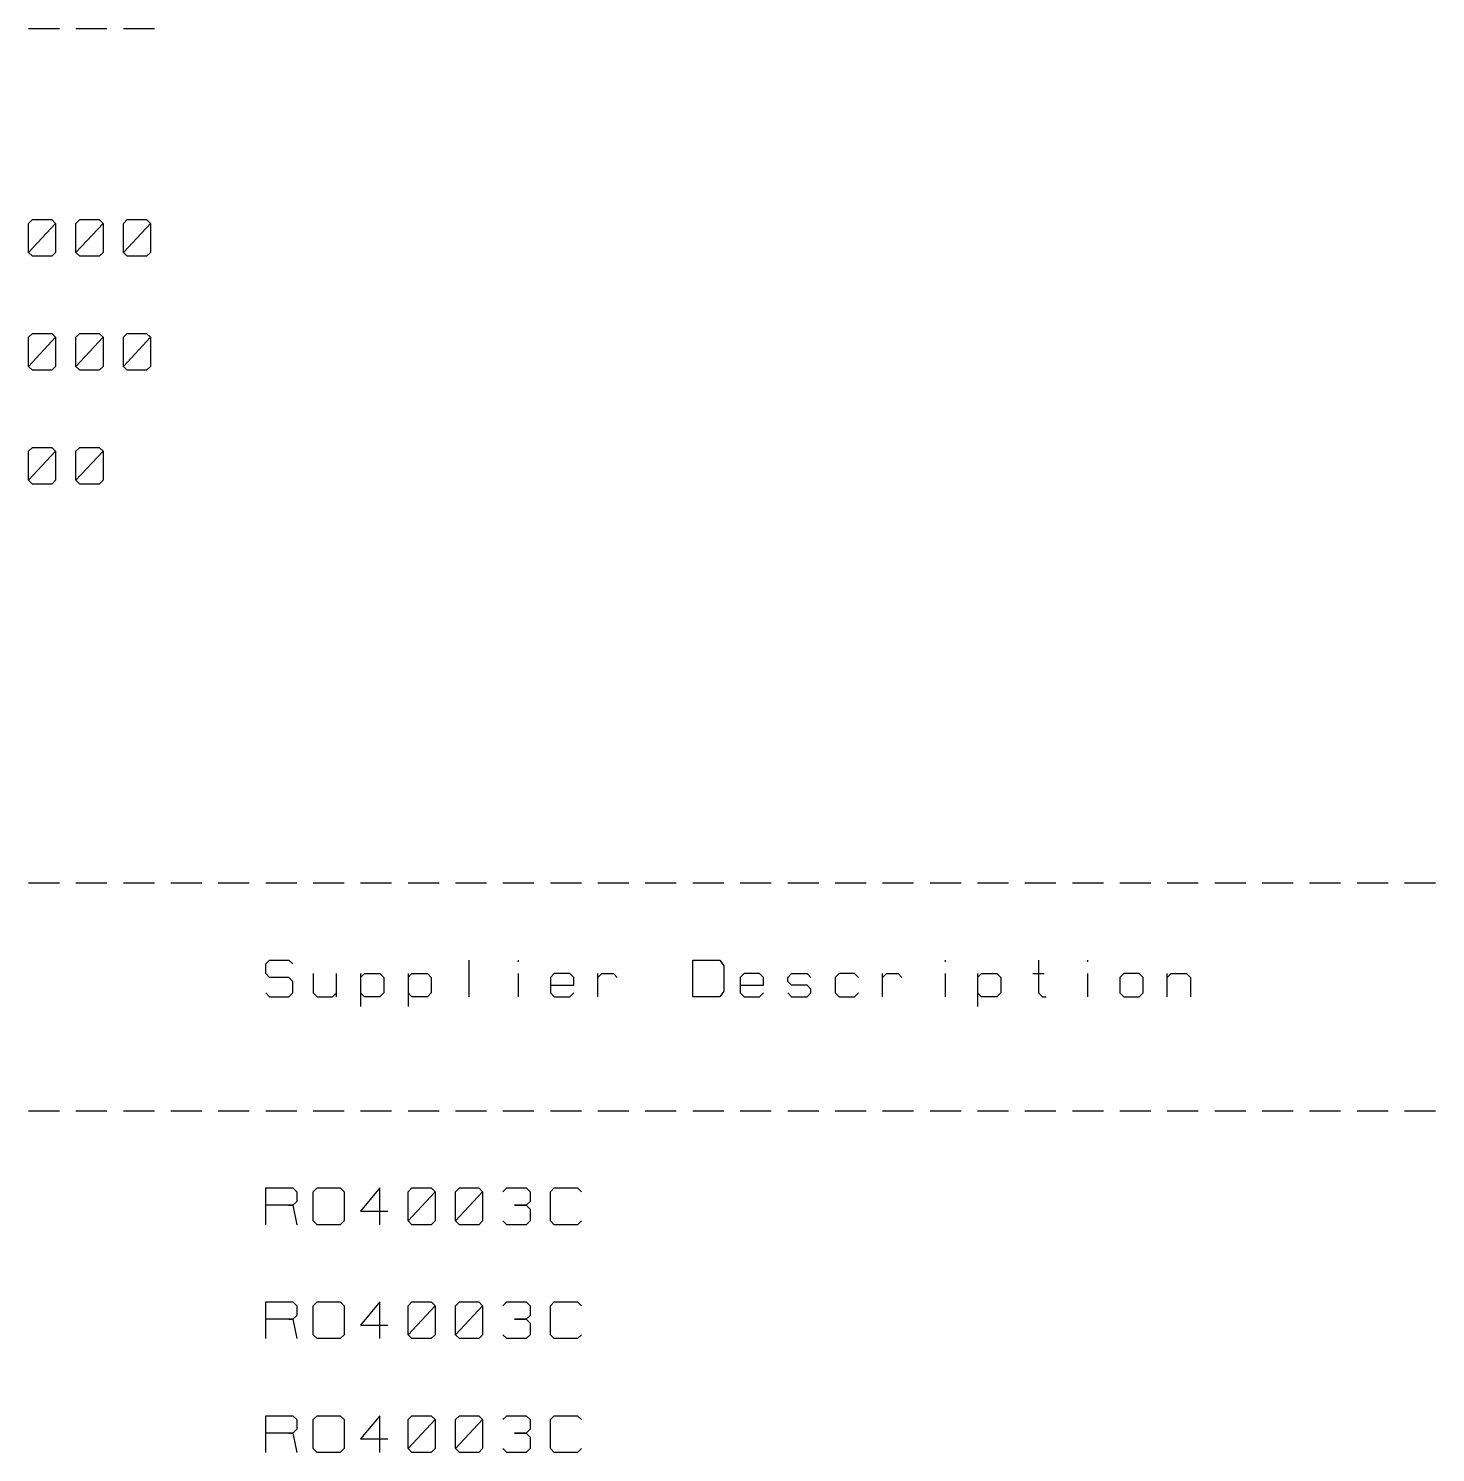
# Model space of a CAD drawing. Extents: x 0 to 291, y 0 to 144.
# Drawn here: x 24.99 to 49.69, y 36.17 to 61.17 of the extents above; entities that cross this region are included whole.
import ezdxf

# ---------------------------------------------------------------- set-up
doc = ezdxf.new("R2010")
doc.units = 0

msp = doc.modelspace()

# ---------------------------------------------------------------- linework, layer by layer
at = {"layer": 'StackupLayer'}
for p, q in [((24.99, 61.17), (25.534, 61.17)), ((25.823, 61.17), (26.367, 61.17)), ((26.656, 61.17), (27.2, 61.17)), ((24.99, 57.748), (25.058, 57.816)), ((25.058, 57.816), (25.398, 57.816)), ((25.398, 57.816), (25.466, 57.748)), ((25.823, 57.748), (25.891, 57.816)), ((25.891, 57.816), (26.231, 57.816)), ((26.231, 57.816), (26.299, 57.748)), ((26.656, 57.748), (26.724, 57.816)), ((26.724, 57.816), (27.064, 57.816)), ((27.064, 57.816), (27.132, 57.748)), ((24.99, 57.238), (24.99, 57.748)), ((24.99, 57.238), (25.466, 57.748)), ((25.466, 57.748), (25.466, 57.238)), ((25.823, 57.238), (25.823, 57.748)), ((25.823, 57.238), (26.299, 57.748)), ((26.299, 57.748), (26.299, 57.238)), ((26.656, 57.238), (26.656, 57.748)), ((26.656, 57.238), (27.132, 57.748)), ((27.132, 57.748), (27.132, 57.238)), ((25.058, 57.17), (24.99, 57.238)), ((25.398, 57.17), (25.058, 57.17)), ((25.466, 57.238), (25.398, 57.17)), ((25.891, 57.17), (25.823, 57.238)), ((26.231, 57.17), (25.891, 57.17)), ((26.299, 57.238), (26.231, 57.17)), ((26.724, 57.17), (26.656, 57.238)), ((27.064, 57.17), (26.724, 57.17)), ((27.132, 57.238), (27.064, 57.17)), ((24.99, 55.748), (25.058, 55.816)), ((25.058, 55.816), (25.398, 55.816)), ((25.398, 55.816), (25.466, 55.748)), ((25.823, 55.748), (25.891, 55.816)), ((25.891, 55.816), (26.231, 55.816)), ((26.231, 55.816), (26.299, 55.748)), ((26.656, 55.748), (26.724, 55.816)), ((26.724, 55.816), (27.064, 55.816)), ((27.064, 55.816), (27.132, 55.748)), ((24.99, 55.238), (24.99, 55.748)), ((24.99, 55.238), (25.466, 55.748)), ((25.466, 55.748), (25.466, 55.238)), ((25.823, 55.238), (25.823, 55.748)), ((25.823, 55.238), (26.299, 55.748)), ((26.299, 55.748), (26.299, 55.238)), ((26.656, 55.238), (26.656, 55.748)), ((26.656, 55.238), (27.132, 55.748)), ((27.132, 55.748), (27.132, 55.238)), ((25.058, 55.17), (24.99, 55.238)), ((25.398, 55.17), (25.058, 55.17)), ((25.466, 55.238), (25.398, 55.17)), ((25.891, 55.17), (25.823, 55.238)), ((26.231, 55.17), (25.891, 55.17)), ((26.299, 55.238), (26.231, 55.17)), ((26.724, 55.17), (26.656, 55.238)), ((27.064, 55.17), (26.724, 55.17)), ((27.132, 55.238), (27.064, 55.17)), ((24.99, 53.748), (25.058, 53.816)), ((25.058, 53.816), (25.398, 53.816)), ((25.398, 53.816), (25.466, 53.748)), ((25.823, 53.748), (25.891, 53.816)), ((25.891, 53.816), (26.231, 53.816)), ((26.231, 53.816), (26.299, 53.748)), ((24.99, 53.238), (24.99, 53.748)), ((24.99, 53.238), (25.466, 53.748)), ((25.466, 53.748), (25.466, 53.238)), ((25.823, 53.238), (25.823, 53.748)), ((25.823, 53.238), (26.299, 53.748)), ((26.299, 53.748), (26.299, 53.238)), ((25.058, 53.17), (24.99, 53.238)), ((25.398, 53.17), (25.058, 53.17)), ((25.466, 53.238), (25.398, 53.17)), ((25.891, 53.17), (25.823, 53.238)), ((26.231, 53.17), (25.891, 53.17)), ((26.299, 53.238), (26.231, 53.17)), ((24.99, 46.17), (25.534, 46.17)), ((25.823, 46.17), (26.367, 46.17)), ((26.656, 46.17), (27.2, 46.17)), ((27.489, 46.17), (28.033, 46.17)), ((28.322, 46.17), (28.866, 46.17)), ((29.155, 46.17), (29.699, 46.17)), ((29.988, 46.17), (30.532, 46.17)), ((30.821, 46.17), (31.365, 46.17)), ((31.654, 46.17), (32.198, 46.17)), ((32.487, 46.17), (33.031, 46.17)), ((33.32, 46.17), (33.864, 46.17)), ((34.153, 46.17), (34.697, 46.17)), ((34.986, 46.17), (35.53, 46.17)), ((35.819, 46.17), (36.363, 46.17)), ((36.652, 46.17), (37.196, 46.17)), ((37.485, 46.17), (38.029, 46.17)), ((38.318, 46.17), (38.862, 46.17)), ((39.151, 46.17), (39.695, 46.17)), ((39.984, 46.17), (40.528, 46.17)), ((40.817, 46.17), (41.361, 46.17)), ((41.65, 46.17), (42.194, 46.17)), ((42.483, 46.17), (43.027, 46.17)), ((43.316, 46.17), (43.86, 46.17)), ((44.149, 46.17), (44.693, 46.17)), ((44.982, 46.17), (45.526, 46.17)), ((45.815, 46.17), (46.359, 46.17)), ((46.648, 46.17), (47.192, 46.17)), ((47.481, 46.17), (48.025, 46.17)), ((48.314, 46.17), (48.858, 46.17)), ((49.147, 46.17), (49.691, 46.17)), ((29.155, 44.748), (29.223, 44.816)), ((29.223, 44.816), (29.563, 44.816)), ((29.563, 44.816), (29.631, 44.748)), ((32.725, 44.17), (32.725, 44.816)), ((33.592, 44.782), (33.592, 44.816)), ((36.652, 44.17), (36.652, 44.816)), ((36.652, 44.816), (37.128, 44.816)), ((37.128, 44.816), (37.196, 44.714)), ((41.089, 44.782), (41.089, 44.816)), ((42.721, 44.816), (42.721, 44.238)), ((43.588, 44.782), (43.588, 44.816)), ((29.155, 44.578), (29.155, 44.748)), ((29.223, 44.51), (29.155, 44.578)), ((29.563, 44.51), (29.223, 44.51)), ((29.631, 44.442), (29.563, 44.51)), ((29.988, 44.578), (29.988, 44.238)), ((30.396, 44.17), (30.396, 44.578)), ((30.821, 44.578), (30.821, 44)), ((30.821, 44.51), (30.889, 44.578)), ((30.889, 44.578), (31.161, 44.578)), ((31.161, 44.578), (31.229, 44.51)), ((31.229, 44.51), (31.229, 44.238)), ((31.654, 44.578), (31.654, 44)), ((31.654, 44.51), (31.722, 44.578)), ((31.722, 44.578), (31.994, 44.578)), ((31.994, 44.578), (32.062, 44.51)), ((32.062, 44.51), (32.062, 44.238)), ((33.592, 44.17), (33.592, 44.578)), ((34.221, 44.578), (34.153, 44.51)), ((34.153, 44.51), (34.153, 44.238)), ((34.493, 44.578), (34.221, 44.578)), ((34.561, 44.51), (34.493, 44.578)), ((34.561, 44.374), (34.561, 44.51)), ((34.986, 44.17), (34.986, 44.578)), ((34.986, 44.51), (35.054, 44.578)), ((35.054, 44.578), (35.258, 44.578)), ((35.258, 44.578), (35.326, 44.51)), ((37.196, 44.714), (37.196, 44.272)), ((37.553, 44.578), (37.485, 44.51)), ((37.485, 44.51), (37.485, 44.238)), ((37.825, 44.578), (37.553, 44.578)), ((37.893, 44.51), (37.825, 44.578)), ((37.893, 44.374), (37.893, 44.51)), ((38.318, 44.51), (38.386, 44.578)), ((38.318, 44.442), (38.318, 44.51)), ((38.386, 44.578), (38.658, 44.578)), ((38.658, 44.578), (38.726, 44.51)), ((39.219, 44.578), (39.151, 44.51)), ((39.151, 44.51), (39.151, 44.238)), ((39.491, 44.578), (39.219, 44.578)), ((39.559, 44.51), (39.491, 44.578)), ((39.984, 44.17), (39.984, 44.578)), ((39.984, 44.51), (40.052, 44.578)), ((40.052, 44.578), (40.256, 44.578)), ((40.256, 44.578), (40.324, 44.51)), ((41.089, 44.17), (41.089, 44.578)), ((41.65, 44.578), (41.65, 44)), ((41.65, 44.51), (41.718, 44.578)), ((41.718, 44.578), (41.99, 44.578)), ((41.99, 44.578), (42.058, 44.51)), ((42.058, 44.51), (42.058, 44.238)), ((42.619, 44.578), (42.823, 44.578)), ((43.588, 44.17), (43.588, 44.578)), ((44.217, 44.578), (44.149, 44.51)), ((44.149, 44.51), (44.149, 44.238)), ((44.489, 44.578), (44.217, 44.578)), ((44.557, 44.51), (44.489, 44.578)), ((44.557, 44.238), (44.557, 44.51)), ((44.982, 44.17), (44.982, 44.578)), ((44.982, 44.51), (45.05, 44.578)), ((45.05, 44.578), (45.322, 44.578)), ((45.322, 44.578), (45.39, 44.51)), ((45.39, 44.51), (45.39, 44.17)), ((29.631, 44.238), (29.631, 44.442)), ((34.153, 44.374), (34.561, 44.374)), ((37.196, 44.272), (37.128, 44.17)), ((37.485, 44.374), (37.893, 44.374)), ((38.386, 44.374), (38.318, 44.442)), ((38.658, 44.374), (38.386, 44.374)), ((38.726, 44.306), (38.658, 44.374)), ((38.726, 44.238), (38.726, 44.306)), ((29.155, 44.238), (29.223, 44.17)), ((29.223, 44.17), (29.563, 44.17)), ((29.563, 44.17), (29.631, 44.238)), ((29.988, 44.238), (30.056, 44.17)), ((30.056, 44.17), (30.328, 44.17)), ((30.328, 44.17), (30.396, 44.238)), ((30.889, 44.17), (30.821, 44.238)), ((31.161, 44.17), (30.889, 44.17)), ((31.229, 44.238), (31.161, 44.17)), ((31.722, 44.17), (31.654, 44.238)), ((31.994, 44.17), (31.722, 44.17)), ((32.062, 44.238), (31.994, 44.17)), ((34.153, 44.238), (34.221, 44.17)), ((34.221, 44.17), (34.493, 44.17)), ((34.493, 44.17), (34.561, 44.238)), ((37.128, 44.17), (36.652, 44.17)), ((37.485, 44.238), (37.553, 44.17)), ((37.553, 44.17), (37.825, 44.17)), ((37.825, 44.17), (37.893, 44.238)), ((38.318, 44.238), (38.386, 44.17)), ((38.386, 44.17), (38.658, 44.17)), ((38.658, 44.17), (38.726, 44.238)), ((39.151, 44.238), (39.219, 44.17)), ((39.219, 44.17), (39.491, 44.17)), ((39.491, 44.17), (39.559, 44.238)), ((41.718, 44.17), (41.65, 44.238)), ((41.99, 44.17), (41.718, 44.17)), ((42.058, 44.238), (41.99, 44.17)), ((42.721, 44.238), (42.789, 44.17)), ((42.789, 44.17), (42.857, 44.17)), ((44.149, 44.238), (44.217, 44.17)), ((44.217, 44.17), (44.489, 44.17)), ((44.489, 44.17), (44.557, 44.238)), ((24.99, 42.17), (25.534, 42.17)), ((25.823, 42.17), (26.367, 42.17)), ((26.656, 42.17), (27.2, 42.17)), ((27.489, 42.17), (28.033, 42.17)), ((28.322, 42.17), (28.866, 42.17)), ((29.155, 42.17), (29.699, 42.17)), ((29.988, 42.17), (30.532, 42.17)), ((30.821, 42.17), (31.365, 42.17)), ((31.654, 42.17), (32.198, 42.17)), ((32.487, 42.17), (33.031, 42.17)), ((33.32, 42.17), (33.864, 42.17)), ((34.153, 42.17), (34.697, 42.17)), ((34.986, 42.17), (35.53, 42.17)), ((35.819, 42.17), (36.363, 42.17)), ((36.652, 42.17), (37.196, 42.17)), ((37.485, 42.17), (38.029, 42.17)), ((38.318, 42.17), (38.862, 42.17)), ((39.151, 42.17), (39.695, 42.17)), ((39.984, 42.17), (40.528, 42.17)), ((40.817, 42.17), (41.361, 42.17)), ((41.65, 42.17), (42.194, 42.17)), ((42.483, 42.17), (43.027, 42.17)), ((43.316, 42.17), (43.86, 42.17)), ((44.149, 42.17), (44.693, 42.17)), ((44.982, 42.17), (45.526, 42.17)), ((45.815, 42.17), (46.359, 42.17)), ((46.648, 42.17), (47.192, 42.17)), ((47.481, 42.17), (48.025, 42.17)), ((48.314, 42.17), (48.858, 42.17)), ((49.147, 42.17), (49.691, 42.17)), ((29.155, 40.17), (29.155, 40.816)), ((29.155, 40.816), (29.631, 40.816)), ((29.631, 40.816), (29.699, 40.748)), ((29.988, 40.748), (30.056, 40.816)), ((30.056, 40.816), (30.464, 40.816)), ((30.464, 40.816), (30.532, 40.748)), ((31.161, 40.816), (30.821, 40.408)), ((31.161, 40.17), (31.161, 40.816)), ((31.654, 40.748), (31.722, 40.816)), ((31.722, 40.816), (32.062, 40.816)), ((32.062, 40.816), (32.13, 40.748)), ((32.487, 40.748), (32.555, 40.816)), ((32.555, 40.816), (32.895, 40.816)), ((32.895, 40.816), (32.963, 40.748)), ((33.32, 40.748), (33.388, 40.816)), ((33.388, 40.816), (33.728, 40.816)), ((33.728, 40.816), (33.796, 40.748)), ((34.153, 40.748), (34.221, 40.816)), ((34.221, 40.816), (34.629, 40.816)), ((34.629, 40.816), (34.697, 40.748)), ((29.631, 40.51), (29.155, 40.51)), ((29.563, 40.51), (29.631, 40.51)), ((29.699, 40.578), (29.631, 40.51)), ((29.631, 40.51), (29.699, 40.17)), ((29.699, 40.748), (29.699, 40.578)), ((29.988, 40.238), (29.988, 40.748)), ((30.532, 40.748), (30.532, 40.238)), ((31.654, 40.238), (31.654, 40.748)), ((31.654, 40.238), (32.13, 40.748)), ((32.13, 40.748), (32.13, 40.238)), ((32.487, 40.238), (32.487, 40.748)), ((32.487, 40.238), (32.963, 40.748)), ((32.963, 40.748), (32.963, 40.238)), ((33.728, 40.51), (33.524, 40.51)), ((33.524, 40.51), (33.728, 40.51)), ((33.796, 40.578), (33.728, 40.51)), ((33.728, 40.51), (33.796, 40.442)), ((33.796, 40.748), (33.796, 40.578)), ((34.153, 40.238), (34.153, 40.748)), ((30.821, 40.408), (31.297, 40.408)), ((33.796, 40.442), (33.796, 40.238)), ((30.056, 40.17), (29.988, 40.238)), ((30.464, 40.17), (30.056, 40.17)), ((30.532, 40.238), (30.464, 40.17)), ((31.722, 40.17), (31.654, 40.238)), ((32.062, 40.17), (31.722, 40.17)), ((32.13, 40.238), (32.062, 40.17)), ((32.555, 40.17), (32.487, 40.238)), ((32.895, 40.17), (32.555, 40.17)), ((32.963, 40.238), (32.895, 40.17)), ((33.388, 40.17), (33.32, 40.238)), ((33.728, 40.17), (33.388, 40.17)), ((33.796, 40.238), (33.728, 40.17)), ((34.221, 40.17), (34.153, 40.238)), ((34.629, 40.17), (34.221, 40.17)), ((34.697, 40.238), (34.629, 40.17)), ((29.155, 38.17), (29.155, 38.816)), ((29.155, 38.816), (29.631, 38.816)), ((29.631, 38.816), (29.699, 38.748)), ((29.988, 38.748), (30.056, 38.816)), ((30.056, 38.816), (30.464, 38.816)), ((30.464, 38.816), (30.532, 38.748)), ((31.161, 38.816), (30.821, 38.408)), ((31.161, 38.17), (31.161, 38.816)), ((31.654, 38.748), (31.722, 38.816)), ((31.722, 38.816), (32.062, 38.816)), ((32.062, 38.816), (32.13, 38.748)), ((32.487, 38.748), (32.555, 38.816)), ((32.555, 38.816), (32.895, 38.816)), ((32.895, 38.816), (32.963, 38.748)), ((33.32, 38.748), (33.388, 38.816)), ((33.388, 38.816), (33.728, 38.816)), ((33.728, 38.816), (33.796, 38.748)), ((34.153, 38.748), (34.221, 38.816)), ((34.221, 38.816), (34.629, 38.816)), ((34.629, 38.816), (34.697, 38.748)), ((29.631, 38.51), (29.155, 38.51)), ((29.563, 38.51), (29.631, 38.51)), ((29.699, 38.578), (29.631, 38.51)), ((29.631, 38.51), (29.699, 38.17)), ((29.699, 38.748), (29.699, 38.578)), ((29.988, 38.238), (29.988, 38.748)), ((30.532, 38.748), (30.532, 38.238)), ((31.654, 38.238), (31.654, 38.748)), ((31.654, 38.238), (32.13, 38.748)), ((32.13, 38.748), (32.13, 38.238)), ((32.487, 38.238), (32.487, 38.748)), ((32.487, 38.238), (32.963, 38.748)), ((32.963, 38.748), (32.963, 38.238)), ((33.728, 38.51), (33.524, 38.51)), ((33.524, 38.51), (33.728, 38.51)), ((33.796, 38.578), (33.728, 38.51)), ((33.728, 38.51), (33.796, 38.442)), ((33.796, 38.748), (33.796, 38.578)), ((34.153, 38.238), (34.153, 38.748)), ((30.821, 38.408), (31.297, 38.408)), ((33.796, 38.442), (33.796, 38.238)), ((30.056, 38.17), (29.988, 38.238)), ((30.464, 38.17), (30.056, 38.17)), ((30.532, 38.238), (30.464, 38.17)), ((31.722, 38.17), (31.654, 38.238)), ((32.062, 38.17), (31.722, 38.17)), ((32.13, 38.238), (32.062, 38.17)), ((32.555, 38.17), (32.487, 38.238)), ((32.895, 38.17), (32.555, 38.17)), ((32.963, 38.238), (32.895, 38.17)), ((33.388, 38.17), (33.32, 38.238)), ((33.728, 38.17), (33.388, 38.17)), ((33.796, 38.238), (33.728, 38.17)), ((34.221, 38.17), (34.153, 38.238)), ((34.629, 38.17), (34.221, 38.17)), ((34.697, 38.238), (34.629, 38.17)), ((29.155, 36.17), (29.155, 36.816)), ((29.155, 36.816), (29.631, 36.816)), ((29.631, 36.816), (29.699, 36.748)), ((29.988, 36.748), (30.056, 36.816)), ((30.056, 36.816), (30.464, 36.816)), ((30.464, 36.816), (30.532, 36.748)), ((31.161, 36.816), (30.821, 36.408)), ((31.161, 36.17), (31.161, 36.816)), ((31.654, 36.748), (31.722, 36.816)), ((31.722, 36.816), (32.062, 36.816)), ((32.062, 36.816), (32.13, 36.748)), ((32.487, 36.748), (32.555, 36.816)), ((32.555, 36.816), (32.895, 36.816)), ((32.895, 36.816), (32.963, 36.748)), ((33.32, 36.748), (33.388, 36.816)), ((33.388, 36.816), (33.728, 36.816)), ((33.728, 36.816), (33.796, 36.748)), ((34.153, 36.748), (34.221, 36.816)), ((34.221, 36.816), (34.629, 36.816)), ((34.629, 36.816), (34.697, 36.748)), ((29.631, 36.51), (29.155, 36.51)), ((29.563, 36.51), (29.631, 36.51)), ((29.699, 36.578), (29.631, 36.51)), ((29.631, 36.51), (29.699, 36.17)), ((29.699, 36.748), (29.699, 36.578)), ((29.988, 36.238), (29.988, 36.748)), ((30.532, 36.748), (30.532, 36.238)), ((31.654, 36.238), (31.654, 36.748)), ((31.654, 36.238), (32.13, 36.748)), ((32.13, 36.748), (32.13, 36.238)), ((32.487, 36.238), (32.487, 36.748)), ((32.487, 36.238), (32.963, 36.748)), ((32.963, 36.748), (32.963, 36.238)), ((33.728, 36.51), (33.524, 36.51)), ((33.524, 36.51), (33.728, 36.51)), ((33.796, 36.578), (33.728, 36.51)), ((33.728, 36.51), (33.796, 36.442)), ((33.796, 36.748), (33.796, 36.578)), ((34.153, 36.238), (34.153, 36.748)), ((30.821, 36.408), (31.297, 36.408)), ((33.796, 36.442), (33.796, 36.238)), ((30.056, 36.17), (29.988, 36.238)), ((30.464, 36.17), (30.056, 36.17)), ((30.532, 36.238), (30.464, 36.17)), ((31.722, 36.17), (31.654, 36.238)), ((32.062, 36.17), (31.722, 36.17)), ((32.13, 36.238), (32.062, 36.17)), ((32.555, 36.17), (32.487, 36.238)), ((32.895, 36.17), (32.555, 36.17)), ((32.963, 36.238), (32.895, 36.17)), ((33.388, 36.17), (33.32, 36.238)), ((33.728, 36.17), (33.388, 36.17)), ((33.796, 36.238), (33.728, 36.17)), ((34.221, 36.17), (34.153, 36.238)), ((34.629, 36.17), (34.221, 36.17)), ((34.697, 36.238), (34.629, 36.17))]:
    msp.add_line(p, q, dxfattribs=at)

doc.saveas('drawing.dxf')
